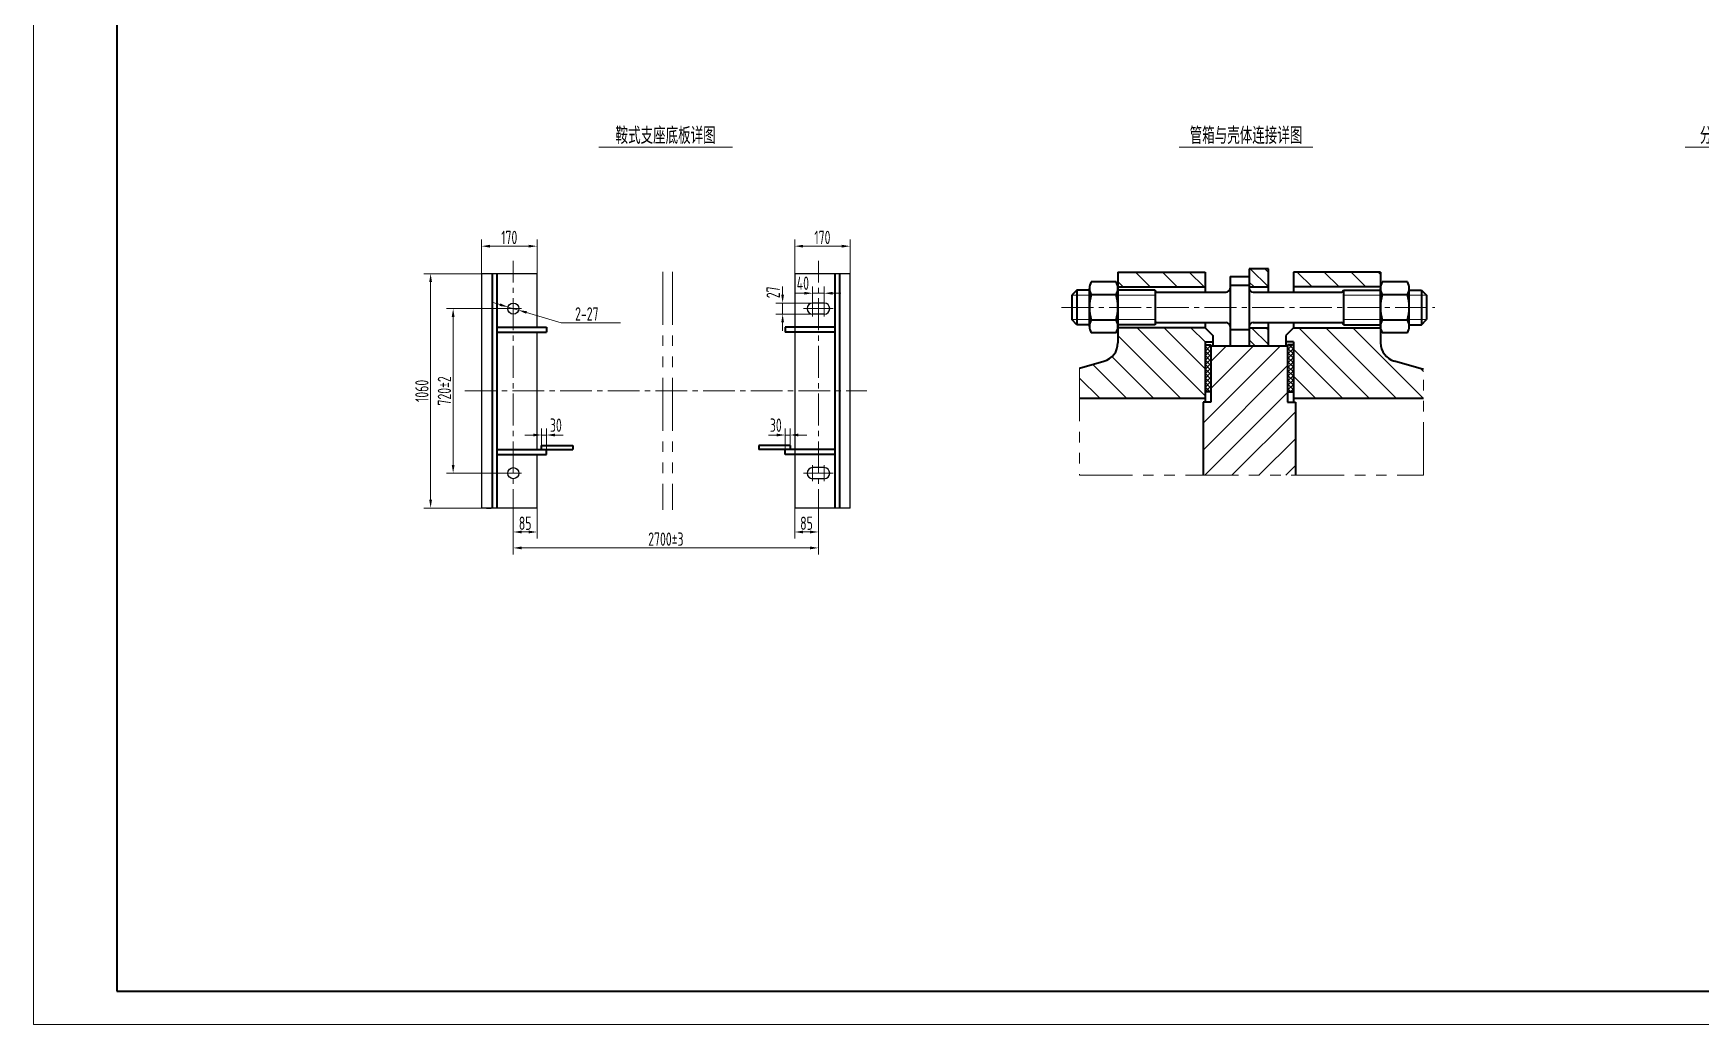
# Model space of a CAD drawing. Header units: millimetres. Extents: x 5765 to 6606, y -201 to 393.
# Drawn here: x 5765 to 6264.8, y -200.6 to 96.4 of the extents above; entities that cross this region are included whole.
import ezdxf
from ezdxf.enums import TextEntityAlignment as Align

# ---------------------------------------------------------------- set-up
doc = ezdxf.new("R2010")
doc.units = ezdxf.units.MM
doc.linetypes.add('CENTER2', pattern=[28.575, 19.05, -3.175, 3.175, -3.175])
doc.linetypes.add('PHANTOM2', pattern=[31.75, 15.875, -3.175, 3.175, -3.175, 3.175, -3.175])
for name, color, linetype, lineweight in [('1粗实线', 7, 'Continuous', 35), ('2细实线', 3, 'Continuous', 13), ('3中心线', 1, 'CENTER2', 13), ('5双点划线', 2, 'PHANTOM2', 13), ('6剖面线', 6, 'Continuous', 13), ('7文本', 2, 'Continuous', 13), ('8标注', 3, 'Continuous', 13), ('9图表', 4, 'Continuous', 13)]:
    doc.layers.add(name, color=color, linetype=linetype, lineweight=lineweight)
doc.styles.add('lanpec', font='bpec_e.shx', dxfattribs={"width": 0.75, "bigfont": 'hztxt.shx'})
doc.styles.add('lanpec-dim', font='bpec_e.shx', dxfattribs={"width": 0.75})
doc.dimstyles.new('lanpec', dxfattribs={"dimtxt": 4, "dimasz": 2.5, "dimexe": 2, "dimexo": 0, "dimtad": 1, "dimdsep": 46, "dimtxsty": 'lanpec-dim', "dimcen": 2.5, "dimclrd": 256, "dimclre": 256, "dimclrt": 256, "dimazin": 0, "dimtfac": 1, "dimtmove": 0, "dimatfit": 3, "dimfxl": 1, "dimlwd": -1, "dimlwe": -1, "dimarcsym": 0})
doc.dimstyles.new('lanpec$3', dxfattribs={"dimtxt": 4, "dimasz": 2.5, "dimexe": 2, "dimexo": 0, "dimtad": 1, "dimtih": 1, "dimtoh": 1, "dimdsep": 46, "dimtxsty": 'lanpec-dim', "dimcen": 2.5, "dimclrd": 256, "dimclre": 256, "dimclrt": 256, "dimazin": 0, "dimtfac": 1, "dimtmove": 0, "dimatfit": 3, "dimfxl": 1, "dimlwd": -1, "dimlwe": -1, "dimarcsym": 0})
pattern_1 = [(135, (5405.081, 1442.5714), (-4.041115, -4.041115), [])]
pattern_2 = [(45, (5405.081, 1442.5714), (-0.6735192, 0.6735192), []), (135, (5405.081, 1442.5714), (-0.6735192, -0.6735192), [])]

# ---------------------------------------------------------------- blocks, each defined once
blk = doc.blocks.new('A1')
at = {"layer": '1粗实线'}
blk.add_lwpolyline([(-816, 10), (-10, 10), (-10, 584), (-816, 584)], close=True, dxfattribs=at)
at = {"layer": '9图表'}
blk.add_lwpolyline([(-841, 0), (0, 0), (0, 594), (-841, 594)], close=True, dxfattribs=at)
blk = doc.blocks.new('*D25')
at = {"layer": '8标注', "transparency": 16777216}
for p, q in [((5899.36, 24.44), (5899.36, 34.68)), ((5901.86, 32.68), (5913.5, 32.68)), ((5916, 24.44), (5916, 34.68))]:
    blk.add_line(p, q, dxfattribs=at)
for points in [[(5901.86, 33.09), (5901.86, 32.26), (5899.36, 32.68)], [(5913.5, 33.09), (5913.5, 32.26), (5916, 32.68)]]:
    blk.add_solid(points, dxfattribs=at)
at = {"layer": 'Defpoints', "color": 0, "transparency": 16777216}
for p in [(5916, 32.68), (5899.36, 24.44), (5916, 24.44)]:
    blk.add_point(p, dxfattribs=at)
at = {"layer": '8标注', "transparency": 16777216, "insert": (5907.68, 35.3), "char_height": 4, "attachment_point": 5, "style": 'lanpec-dim'}
blk.add_mtext('170', dxfattribs=at)
blk = doc.blocks.new('*D49')
at = {"layer": '8标注', "transparency": 16777216}
for p, q in [((5993.23, 24.44), (5993.23, 34.68)), ((5995.73, 32.68), (6007.36, 32.68)), ((6009.86, 24.44), (6009.86, 34.68))]:
    blk.add_line(p, q, dxfattribs=at)
for points in [[(5995.73, 33.09), (5995.73, 32.26), (5993.23, 32.68)], [(6007.36, 33.09), (6007.36, 32.26), (6009.86, 32.68)]]:
    blk.add_solid(points, dxfattribs=at)
at = {"layer": 'Defpoints', "color": 0, "transparency": 16777216}
for p in [(6009.86, 32.68), (5993.23, 24.44), (6009.86, 24.44)]:
    blk.add_point(p, dxfattribs=at)
at = {"layer": '8标注', "transparency": 16777216, "insert": (6001.54, 35.3), "char_height": 4, "attachment_point": 5, "style": 'lanpec-dim'}
blk.add_mtext('170', dxfattribs=at)
blk = doc.blocks.new('*D26')
at = {"layer": '8标注', "transparency": 16777216}
for p, q in [((5908.88, -49.61), (5908.88, -59.73)), ((6000.34, -49.61), (6000.34, -59.73)), ((5911.38, -57.73), (5997.84, -57.73))]:
    blk.add_line(p, q, dxfattribs=at)
for points in [[(5911.38, -57.31), (5911.38, -58.15), (5908.88, -57.73)], [(5997.84, -57.31), (5997.84, -58.15), (6000.34, -57.73)]]:
    blk.add_solid(points, dxfattribs=at)
at = {"layer": 'Defpoints', "color": 0, "transparency": 16777216}
for p in [(5908.88, -49.61), (6000.34, -49.61), (6000.34, -57.73)]:
    blk.add_point(p, dxfattribs=at)
at = {"layer": '8标注', "transparency": 16777216, "insert": (5954.61, -55.1), "char_height": 4, "width": 3.1429, "attachment_point": 5, "style": 'lanpec-dim'}
blk.add_mtext('2700%%P3', dxfattribs=at)
blk = doc.blocks.new('*D27')
at = {"layer": '8标注', "transparency": 16777216}
for p, q in [((5989.61, 18.14), (5989.61, 20.64)), ((5998.61, 15.64), (5987.61, 15.64)), ((5989.61, 15.64), (5989.61, 12.32)), ((5998.61, 12.32), (5987.61, 12.32)), ((5989.61, 9.82), (5989.61, 7.32))]:
    blk.add_line(p, q, dxfattribs=at)
for points in [[(5989.2, 18.14), (5990.03, 18.14), (5989.61, 15.64)], [(5989.2, 9.82), (5990.03, 9.82), (5989.61, 12.32)]]:
    blk.add_solid(points, dxfattribs=at)
at = {"layer": 'Defpoints', "color": 0, "transparency": 16777216}
for p in [(5998.61, 15.64), (5989.61, 12.32), (5998.61, 12.32)]:
    blk.add_point(p, dxfattribs=at)
at = {"layer": '8标注', "transparency": 16777216, "insert": (5986.78, 18.86), "char_height": 4, "attachment_point": 5, "rotation": 90, "style": 'lanpec-dim'}
blk.add_mtext('27', dxfattribs=at)
blk = doc.blocks.new('*D28')
at = {"layer": '8标注', "transparency": 16777216}
for p, q in [((5998.61, 15.64), (5998.61, 20.58)), ((6002.08, 15.64), (6002.08, 20.58)), ((5996.11, 18.58), (5993.61, 18.58)), ((6002.08, 18.58), (5998.61, 18.58)), ((6004.58, 18.58), (6007.08, 18.58))]:
    blk.add_line(p, q, dxfattribs=at)
for points in [[(5996.11, 19), (5996.11, 18.16), (5998.61, 18.58)], [(6004.58, 19), (6004.58, 18.16), (6002.08, 18.58)]]:
    blk.add_solid(points, dxfattribs=at)
at = {"layer": 'Defpoints', "color": 0, "transparency": 16777216}
for p in [(5998.61, 18.58), (5998.61, 15.64), (6002.08, 15.64)]:
    blk.add_point(p, dxfattribs=at)
at = {"layer": '8标注', "transparency": 16777216, "insert": (5995.69, 21.58), "char_height": 4, "attachment_point": 5, "style": 'lanpec-dim'}
blk.add_mtext('40', dxfattribs=at)
blk = doc.blocks.new('*D29')
at = {"layer": '8标注', "transparency": 16777216}
for p, q in [((5906.39, 13.98), (5888.86, 13.98)), ((5890.86, 11.48), (5890.86, -32.84)), ((5906.39, -35.34), (5888.86, -35.34))]:
    blk.add_line(p, q, dxfattribs=at)
for points in [[(5890.44, 11.48), (5891.28, 11.48), (5890.86, 13.98)], [(5890.44, -32.84), (5891.28, -32.84), (5890.86, -35.34)]]:
    blk.add_solid(points, dxfattribs=at)
at = {"layer": 'Defpoints', "color": 0, "transparency": 16777216}
for p in [(5906.39, 13.98), (5890.86, -35.34), (5906.39, -35.34)]:
    blk.add_point(p, dxfattribs=at)
at = {"layer": '8标注', "transparency": 16777216, "insert": (5888.24, -10.68), "char_height": 4, "width": 3.1429, "attachment_point": 5, "rotation": 90, "style": 'lanpec-dim'}
blk.add_mtext('720±2', dxfattribs=at)
blk = doc.blocks.new('*D30')
at = {"layer": '8标注', "transparency": 16777216}
for p, q in [((5899.36, 24.44), (5882.1, 24.44)), ((5884.1, -43.3), (5884.1, 21.94)), ((5899.36, -45.8), (5882.1, -45.8))]:
    blk.add_line(p, q, dxfattribs=at)
for points in [[(5883.69, 21.94), (5884.52, 21.94), (5884.1, 24.44)], [(5883.69, -43.3), (5884.52, -43.3), (5884.1, -45.8)]]:
    blk.add_solid(points, dxfattribs=at)
at = {"layer": 'Defpoints', "color": 0, "transparency": 16777216}
for p in [(5884.1, 24.44), (5899.36, 24.44), (5899.36, -45.8)]:
    blk.add_point(p, dxfattribs=at)
at = {"layer": '8标注', "transparency": 16777216, "insert": (5881.48, -10.68), "char_height": 4, "attachment_point": 5, "rotation": 90, "style": 'lanpec-dim'}
blk.add_mtext('1060', dxfattribs=at)
blk = doc.blocks.new('*D31')
at = {"layer": '8标注', "transparency": 16777216}
for p, q in [((5908.88, -45.8), (5908.88, -54.95)), ((5916, -45.8), (5916, -54.95)), ((5911.38, -52.95), (5913.5, -52.95))]:
    blk.add_line(p, q, dxfattribs=at)
for points in [[(5911.38, -52.54), (5911.38, -53.37), (5908.88, -52.95)], [(5913.5, -52.54), (5913.5, -53.37), (5916, -52.95)]]:
    blk.add_solid(points, dxfattribs=at)
at = {"layer": 'Defpoints', "color": 0, "transparency": 16777216}
for p in [(5908.88, -45.8), (5916, -45.8), (5916, -52.95)]:
    blk.add_point(p, dxfattribs=at)
at = {"layer": '8标注', "transparency": 16777216, "insert": (5912.44, -50.33), "char_height": 4, "attachment_point": 5, "style": 'lanpec-dim'}
blk.add_mtext('85', dxfattribs=at)
blk = doc.blocks.new('*D32')
at = {"layer": '8标注', "transparency": 16777216}
for p, q in [((5993.23, -45.8), (5993.23, -54.95)), ((6000.34, -45.8), (6000.34, -54.95)), ((5997.84, -52.95), (5995.73, -52.95))]:
    blk.add_line(p, q, dxfattribs=at)
for points in [[(5995.73, -52.54), (5995.73, -53.37), (5993.23, -52.95)], [(5997.84, -52.54), (5997.84, -53.37), (6000.34, -52.95)]]:
    blk.add_solid(points, dxfattribs=at)
at = {"layer": 'Defpoints', "color": 0, "transparency": 16777216}
for p in [(5993.23, -45.8), (6000.34, -45.8), (5993.23, -52.95)]:
    blk.add_point(p, dxfattribs=at)
at = {"layer": '8标注', "transparency": 16777216, "insert": (5996.78, -50.33), "char_height": 4, "attachment_point": 5, "style": 'lanpec-dim'}
blk.add_mtext('85', dxfattribs=at)
blk = doc.blocks.new('*D50')
at = {"layer": '8标注', "transparency": 16777216}
for p, q in [((5904.89, 15.16), (5902.49, 15.86)), ((5907.29, 14.45), (5910.48, 13.51)), ((5923.23, 9.75), (5912.87, 12.81)), ((5936.64, 9.75), (5923.23, 9.75))]:
    blk.add_line(p, q, dxfattribs=at)
for points in [[(5905, 15.56), (5904.77, 14.76), (5907.29, 14.45)], [(5912.99, 13.2), (5912.76, 12.41), (5910.48, 13.51)]]:
    blk.add_solid(points, dxfattribs=at)
at = {"layer": 'Defpoints', "color": 0, "transparency": 16777216}
for p in [(5907.29, 14.45), (5910.48, 13.51)]:
    blk.add_point(p, dxfattribs=at)
at = {"layer": '8标注', "transparency": 16777216, "insert": (5930.93, 12.38), "char_height": 4, "attachment_point": 5, "style": 'lanpec-dim'}
blk.add_mtext('2-27', dxfattribs=at)
blk = doc.blocks.new('*D51')
at = {"layer": '8标注', "transparency": 16777216}
for p, q in [((5914.87, -23.9), (5912.37, -23.9)), ((5917.37, -26.99), (5917.37, -21.9)), ((5917.37, -23.9), (5918.86, -23.9)), ((5918.86, -28.26), (5918.86, -21.9)), ((5921.36, -23.9), (5923.86, -23.9))]:
    blk.add_line(p, q, dxfattribs=at)
for points in [[(5914.87, -23.48), (5914.87, -24.32), (5917.37, -23.9)], [(5921.36, -23.48), (5921.36, -24.32), (5918.86, -23.9)]]:
    blk.add_solid(points, dxfattribs=at)
at = {"layer": 'Defpoints', "color": 0, "transparency": 16777216}
for p in [(5918.86, -23.9), (5917.37, -26.99), (5918.86, -28.26)]:
    blk.add_point(p, dxfattribs=at)
at = {"layer": '8标注', "transparency": 16777216, "insert": (5921.65, -20.95), "char_height": 4, "attachment_point": 5, "style": 'lanpec-dim'}
blk.add_mtext('30', dxfattribs=at)
blk = doc.blocks.new('*D33')
at = {"layer": '8标注', "transparency": 16777216}
for p, q in [((5987.86, -23.9), (5985.36, -23.9)), ((5990.36, -28.26), (5990.36, -21.9)), ((5991.85, -23.9), (5990.36, -23.9)), ((5991.85, -26.99), (5991.85, -21.9)), ((5994.35, -23.9), (5996.85, -23.9))]:
    blk.add_line(p, q, dxfattribs=at)
for points in [[(5987.86, -23.48), (5987.86, -24.32), (5990.36, -23.9)], [(5994.35, -23.48), (5994.35, -24.32), (5991.85, -23.9)]]:
    blk.add_solid(points, dxfattribs=at)
at = {"layer": 'Defpoints', "color": 0, "transparency": 16777216}
for p in [(5990.36, -23.9), (5990.36, -28.26), (5991.85, -26.99)]:
    blk.add_point(p, dxfattribs=at)
at = {"layer": '8标注', "transparency": 16777216, "insert": (5987.57, -20.95), "char_height": 4, "attachment_point": 5, "style": 'lanpec-dim'}
blk.add_mtext('30', dxfattribs=at)
blk = doc.blocks.new('*U61')
at = {"layer": '2细实线'}
blk.add_line((-20, 0), (20, 0), dxfattribs=at)
at = {"layer": '7文本', "style": 'lanpec', "width": 0.75}
for tag, height, p in [('节点图名称', 5, (0, 3.5)), ('比例', 4, (0, -3.25))]:
    blk.add_attdef(tag, text='', height=height, dxfattribs=at).set_placement(p, align=Align.MIDDLE_CENTER)
blk = doc.blocks.new('*U62')
at = {"layer": '2细实线'}
blk.add_line((-25, 0), (25, 0), dxfattribs=at)
at = {"layer": '7文本', "style": 'lanpec', "width": 0.75}
for tag, height, p in [('节点图名称', 5, (0, 3.5)), ('比例', 4, (0, -3.25))]:
    blk.add_attdef(tag, text='', height=height, dxfattribs=at).set_placement(p, align=Align.MIDDLE_CENTER)

msp = doc.modelspace()

# ---------------------------------------------------------------- hatches: boundary and pattern name
at = {"layer": '6剖面线', "ltscale": 0.5}
h = msp.add_hatch(dxfattribs=at)
h.set_pattern_fill('ANSI31', color=256, scale=0.96, angle=90, style=0)
h.set_pattern_definition([(135, (-8409.9608, -2581.6348), (-2.1552615, -2.1552615), [])])
h.paths.add_polyline_path([(6135.23, 25.866), (6129.47, 25.866), (6129.47, 20.451), (6135.23, 20.451)])
h.paths.add_polyline_path([(6135.23, 8.24), (6129.47, 8.24), (6129.47, 2.864), (6135.23, 2.864)])
h = msp.add_hatch(dxfattribs=at)
h.set_pattern_fill('ANSI31', color=256, scale=1.8, angle=90, style=0)
h.set_pattern_definition(pattern_1)
h.paths.add_polyline_path([(6116.222, 20.451), (6116.222, 24.906), (6090.11, 24.906), (6090.11, 20.451)])
edge = h.paths.add_edge_path()
edge.add_line((6116.222, 4.016), (6118.526, 4.016))
edge.add_line((6118.526, 4.016), (6118.526, 5.936))
edge.add_line((6118.526, 5.936), (6116.222, 8.24))
edge.add_line((6116.222, 8.24), (6090.11, 8.24))
edge.add_line((6090.11, 8.24), (6090.11, 3.753))
edge.add_arc((6084.35, 3.753), 5.76, 285.9454, 360, ccw=False)
edge.add_line((6085.933, -1.786), (6078.583, -3.885))
edge.add_line((6078.583, -3.885), (6078.583, -12.88))
edge.add_line((6078.583, -12.88), (6116.222, -12.88))
edge.add_line((6116.222, -12.88), (6116.222, 4.016))
h = msp.add_hatch(dxfattribs=at)
h.set_pattern_fill('ANSI31', color=256, scale=1.8, angle=90, style=0)
h.set_pattern_definition(pattern_1)
h.paths.add_polyline_path([(6173.008, -1.786, -0.3348603), (6168.83, 3.753), (6168.83, 8.24), (6142.718, 8.24), (6140.414, 5.936), (6140.414, 4.016), (6142.718, 4.016), (6142.718, -12.88), (6181.675, -12.88), (6181.675, -4.262)])
h.paths.add_polyline_path([(6142.718, 24.906), (6142.718, 20.451), (6168.83, 20.451), (6168.83, 24.906)])
at = {"layer": '6剖面线'}
h = msp.add_hatch(dxfattribs=at)
h.set_pattern_fill('ANSI31', color=256, scale=1.8, angle=180, style=0)
h.set_pattern_definition([(225, (6117.1764, -18.783), (4.0411, -4.0411), [])])
h.paths.add_polyline_path([(6117.95, 2.864), (6117.95, -14.056), (6116.798, -14.056), (6117.95, -35.92), (6143.294, -35.92), (6143.294, -14.056), (6140.99, -14.056), (6140.99, 2.864)])
h.paths.add_polyline_path([(6116.798, -14.056), (6115.646, -14.056), (6115.646, -35.92), (6117.95, -35.92)])
at = {"layer": '6剖面线', "ltscale": 0.5}
h = msp.add_hatch(dxfattribs=at)
h.set_pattern_fill('ANSI37', color=256, scale=0.3, style=0)
h.set_pattern_definition(pattern_2)
h.paths.add_polyline_path([(6116.222, -10.96), (6117.95, -10.96), (6117.95, 3.12), (6116.222, 3.12)])
h = msp.add_hatch(dxfattribs=at)
h.set_pattern_fill('ANSI37', color=256, scale=0.3, style=0)
h.set_pattern_definition(pattern_2)
h.paths.add_polyline_path([(6142.718, 3.12), (6140.99, 3.12), (6140.99, -10.96), (6142.718, -10.96)])

# ---------------------------------------------------------------- linework, layer by layer
for p, q in [((5915.997, 24.438), (5899.365, 24.438)), ((5899.365, 24.438), (5899.365, -45.796)), ((5915.997, 8.39), (5915.997, 24.438)), ((6009.858, 24.438), (5993.226, 24.438)), ((5993.226, 24.438), (5993.226, -45.796)), ((6009.858, -45.796), (6009.858, 24.438)), ((6002.076, 15.644), (5998.608, 15.644)), ((6002.076, 12.318), (5998.608, 12.318)), ((5915.997, -28.263), (5915.997, 6.905)), ((5915.997, -45.796), (5915.997, -29.748)), ((6002.076, -33.676), (5998.608, -33.676)), ((6002.076, -37.002), (5998.608, -37.002)), ((5915.997, -45.796), (5899.365, -45.796)), ((5900.805, -45.796), (5902.245, -45.796)), ((6009.858, -45.796), (5993.226, -45.796))]:
    msp.add_line(p, q)
at = {"ltscale": 2}
for centre in [(5908.881, 13.981), (5908.881, -35.339)]:
    msp.add_circle(centre, 1.663, dxfattribs=at)
for centre, start, end in [((5998.608, 13.981), 90, 270), ((6002.076, 13.981), 270, 90), ((5998.608, -35.339), 90, 270), ((6002.076, -35.339), 270, 90)]:
    msp.add_arc(centre, 1.663, start, end)
at = {"layer": '1粗实线'}
for p, q in [((6135.23, 25.866), (6129.47, 25.866)), ((6129.47, 25.866), (6129.47, 2.864)), ((6135.23, 18.915), (6135.23, 25.866)), ((5902.591, 24.438), (5902.591, -45.796)), ((5903.953, 24.438), (5903.953, -45.796)), ((6005.27, 24.438), (6005.27, -45.796)), ((6006.632, 24.438), (6006.632, -45.796)), ((6081.547, 8.643), (6081.547, 20.048)), ((6089.577, 21.949), (6082.08, 21.949)), ((6090.11, 24.906), (6116.222, 24.906)), ((6090.11, 24.906), (6090.11, 3.753)), ((6090.11, 20.451), (6116.222, 20.451)), ((6090.11, 8.643), (6090.11, 20.048)), ((6116.222, 24.906), (6116.222, 18.915)), ((6123.71, 23.562), (6129.47, 23.562)), ((6123.71, 23.562), (6123.71, 2.864)), ((6123.71, 20.961), (6129.47, 20.961)), ((6129.47, 20.451), (6135.23, 20.451)), ((6129.47, 20.067), (6129.47, 20.106)), ((6168.83, 24.906), (6142.718, 24.906)), ((6142.718, 24.906), (6142.718, 18.915)), ((6168.83, 20.451), (6142.718, 20.451)), ((6168.83, 24.906), (6168.83, 3.753)), ((6168.83, 8.643), (6168.83, 20.048)), ((6176.922, 21.949), (6169.302, 21.949)), ((6177.394, 8.643), (6177.394, 20.048)), ((6077.822, 19.53), (6076.286, 17.994)), ((6076.286, 17.994), (6076.286, 10.698)), ((6081.547, 19.53), (6077.822, 19.53)), ((6077.822, 19.53), (6077.822, 9.162)), ((6089.577, 18.147), (6082.08, 18.147)), ((6101.246, 19.53), (6090.11, 19.53)), ((6101.246, 19.53), (6101.246, 9.162)), ((6101.246, 19.53), (6101.246, 19.491)), ((6101.822, 18.915), (6122.558, 18.915)), ((6130.622, 18.915), (6157.118, 18.915)), ((6157.694, 19.53), (6168.83, 19.53)), ((6157.694, 19.53), (6157.694, 9.162)), ((6157.694, 19.53), (6157.694, 19.491)), ((6176.922, 18.147), (6169.302, 18.147)), ((6177.394, 19.53), (6181.118, 19.53)), ((6181.118, 19.53), (6182.654, 17.994)), ((6181.118, 19.53), (6181.118, 9.162)), ((6182.654, 17.994), (6182.654, 10.698)), ((6077.822, 9.162), (6076.286, 10.698)), ((6089.577, 10.544), (6082.08, 10.544)), ((6176.922, 10.544), (6169.302, 10.544)), ((6181.118, 9.162), (6182.654, 10.698)), ((5903.953, 8.39), (5918.862, 8.39)), ((5903.953, 6.905), (5918.862, 6.905)), ((5918.862, 8.39), (5918.862, 6.905)), ((6005.27, 8.39), (5990.36, 8.39)), ((5990.36, 8.39), (5990.36, 6.905)), ((6005.27, 6.905), (5990.36, 6.905)), ((6081.547, 9.162), (6077.822, 9.162)), ((6089.577, 6.742), (6082.08, 6.742)), ((6101.246, 9.162), (6090.11, 9.162)), ((6116.222, 8.24), (6090.11, 8.24)), ((6101.822, 9.776), (6122.558, 9.776)), ((6116.222, 9.776), (6116.222, 8.24)), ((6116.222, 8.24), (6118.526, 5.936)), ((6118.526, 5.936), (6118.526, 2.864)), ((6123.71, 7.73), (6129.47, 7.73)), ((6129.47, 8.24), (6135.23, 8.24)), ((6130.622, 9.776), (6157.118, 9.776)), ((6135.23, 2.864), (6135.23, 9.776)), ((6142.718, 8.24), (6140.414, 5.936)), ((6140.414, 5.936), (6140.414, 2.864)), ((6142.718, 9.776), (6142.718, 8.24)), ((6142.718, 8.24), (6168.83, 8.24)), ((6157.694, 9.162), (6168.83, 9.162)), ((6176.922, 6.742), (6169.302, 6.742)), ((6177.394, 9.162), (6181.118, 9.162)), ((6116.222, 4.016), (6118.526, 4.016)), ((6116.222, 4.016), (6116.222, -14.056)), ((6116.222, 3.12), (6117.95, 3.12)), ((6117.95, 3.12), (6117.95, -14.056)), ((6117.95, 3.056), (6117.95, -10.96)), ((6117.95, 2.864), (6140.99, 2.864)), ((6142.718, 4.016), (6140.414, 4.016)), ((6142.718, 3.12), (6140.99, 3.12)), ((6140.99, 3.12), (6140.99, -10.96)), ((6140.99, 3.056), (6140.99, -14.056)), ((6142.718, 4.016), (6142.718, -14.056)), ((6078.583, -3.885), (6085.933, -1.786)), ((6181.675, -4.262), (6173.008, -1.786)), ((6078.583, -12.88), (6116.222, -12.88)), ((6117.95, -14.056), (6115.646, -14.056)), ((6115.646, -14.056), (6115.646, -35.92)), ((6117.95, -10.96), (6116.222, -10.96)), ((6140.99, -10.96), (6142.718, -10.96)), ((6140.99, -14.056), (6143.294, -14.056)), ((6142.718, -12.88), (6181.675, -12.88)), ((6143.294, -14.056), (6143.294, -35.92)), ((5903.953, -28.263), (5918.862, -28.263)), ((5903.953, -29.748), (5918.862, -29.748)), ((5916.693, -28.263), (5926.704, -28.263)), ((5917.37, -28.263), (5917.37, -26.995)), ((5917.37, -26.995), (5926.704, -26.995)), ((5918.862, -29.748), (5918.862, -28.263)), ((5926.704, -26.995), (5926.704, -28.263)), ((5991.853, -26.995), (5982.519, -26.995)), ((5982.519, -26.995), (5982.519, -28.263)), ((5992.53, -28.263), (5982.519, -28.263)), ((6005.27, -28.263), (5990.36, -28.263)), ((5990.36, -29.748), (5990.36, -28.263)), ((6005.27, -29.748), (5990.36, -29.748)), ((5991.853, -26.995), (5991.853, -28.263))]:
    msp.add_line(p, q, dxfattribs=at)
for centre, radius, start, end in [((6085.203, 20.048), 3.656, 148.67241, 211.32759), ((6086.455, 20.048), 3.656, 328.67241, 31.32759), ((6122.558, 20.067), 1.152, 270, 0), ((6130.622, 20.067), 1.152, 180, 270), ((6172.895, 20.048), 4.065, 152.12072, 207.87928), ((6173.329, 20.048), 4.065, 332.12072, 27.87928), ((6095.371, 14.346), 13.824, 164.03799, 195.96201), ((6076.286, 14.346), 13.824, 344.03799, 15.96201), ((6101.822, 19.491), 0.576, 180, 270), ((6157.118, 19.491), 0.576, 270, 0), ((6184.382, 14.346), 15.552, 165.851, 194.149), ((6161.842, 14.346), 15.552, 345.851, 14.149), ((6085.203, 8.643), 3.656, 148.67241, 211.32759), ((6086.455, 8.643), 3.656, 328.67241, 31.32759), ((6172.895, 8.643), 4.065, 152.12072, 207.87928), ((6173.329, 8.643), 4.065, 332.12072, 27.87928), ((6101.822, 9.2), 0.576, 90, 180), ((6122.558, 8.624), 1.152, 0, 90), ((6130.622, 8.624), 1.152, 90, 180), ((6157.118, 9.2), 0.576, 0, 90), ((6084.35, 3.753), 5.76, 285.9454, 0), ((6174.59, 3.753), 5.76, 180, 254.0546)]:
    msp.add_arc(centre, radius, start, end, dxfattribs=at)
at = {"layer": '2细实线'}
for p, q in [((6076.286, 17.994), (6081.547, 17.994)), ((6090.11, 17.994), (6101.246, 17.994)), ((6168.83, 17.994), (6157.694, 17.994)), ((6182.654, 17.994), (6177.394, 17.994)), ((6076.286, 10.698), (6081.547, 10.698)), ((6090.11, 10.698), (6101.246, 10.698)), ((6168.83, 10.698), (6157.694, 10.698)), ((6182.654, 10.698), (6177.394, 10.698)), ((5934.968, 9.755), (5940.975, 9.755))]:
    msp.add_line(p, q, dxfattribs=at)
at = {"layer": '3中心线', "ltscale": 0.5}
for p, q in [((5908.881, -49.608), (5908.881, 28.25)), ((6000.342, -49.608), (6000.342, 28.25)), ((6073.24, 14.346), (6185.074, 14.346)), ((5894.365, -10.679), (6014.858, -10.679))]:
    msp.add_line(p, q, dxfattribs=at)
at = {"layer": '3中心线'}
for p, q in [((5998.608, 11.577), (5998.608, 16.385)), ((6002.076, 11.577), (6002.076, 16.385)), ((5911.375, 13.981), (5906.386, 13.981)), ((5995.893, 13.981), (6004.791, 13.981)), ((5998.608, -32.935), (5998.608, -37.743)), ((6002.076, -32.935), (6002.076, -37.743)), ((5911.375, -35.339), (5906.386, -35.339)), ((5995.893, -35.339), (6004.791, -35.339))]:
    msp.add_line(p, q, dxfattribs=at)
at = {"layer": '5双点划线'}
for p, q in [((5953.739, 25.007), (5953.739, -46.365)), ((5956.596, 25.007), (5956.596, -46.365)), ((6078.583, -3.885), (6078.583, -35.92)), ((6181.675, -35.92), (6181.675, -4.262)), ((6078.583, -35.92), (6181.675, -35.92))]:
    msp.add_line(p, q, dxfattribs=at)

# ---------------------------------------------------------------- block references
for name, p, values in [('*U61', (5954.54, 62.31), {'节点图名称': '鞍式支座底板详图'}), ('*U61', (6128.51, 62.31), {'节点图名称': '管箱与壳体连接详图'}), ('*U62', (6285.16, 62.31), {'节点图名称': '分程隔板与管板连接详图'})]:
    msp.add_blockref(name, p).add_auto_attribs(values)
at = {"layer": '2细实线'}
msp.add_blockref('A1', (6606.028, -200.559), dxfattribs=at)

# ---------------------------------------------------------------- dimensions: what is measured, and where the dimension line sits
at = {"layer": '8标注'}
for base, p1, p2, text, picture, middle in [((5915.997, 32.677), (5899.365, 24.438), (5915.997, 24.438), '170', '*D25', (5907.681, 35.302)), ((6009.858, 32.677), (5993.226, 24.438), (6009.858, 24.438), '170', '*D49', (6001.542, 35.302)), ((6000.342, -57.73), (5908.881, -49.608), (6000.342, -49.608), '2700%%P3', '*D26', (5954.611, -55.105)), ((5993.226, -52.955), (6000.342, -45.796), (5993.226, -45.796), '85', '*D32', (5996.784, -50.33))]:
    dim = msp.add_linear_dim(base=base, p1=p1, p2=p2, text=text, dimstyle='lanpec', dxfattribs=at)
    dim.commit()
    dim.dimension.update_dxf_attribs({"geometry": picture, "text_midpoint": middle})
for base, p1, p2, angle, text, picture, middle in [((5884.104, 24.438), (5899.365, -45.796), (5899.365, 24.438), 90, '1060', '*D30', (5881.479, -10.679)), ((5890.861, -35.339), (5906.386, 13.981), (5906.386, -35.339), 90, '720±2', '*D29', (5888.236, -10.679)), ((5915.997, -52.955), (5908.881, -45.796), (5915.997, -45.796), 180, '85', '*D31', (5912.439, -50.33))]:
    dim = msp.add_linear_dim(base=base, p1=p1, p2=p2, angle=angle, text=text, dimstyle='lanpec', dxfattribs=at)
    dim.commit()
    dim.dimension.update_dxf_attribs({"geometry": picture, "text_midpoint": middle})
for base, p1, p2, angle, text, picture, middle in [((5989.612, 12.318), (5998.608, 15.644), (5998.608, 12.318), 90, '27', '*D27', (5986.783, 18.863)), ((5998.608, 18.581), (6002.076, 15.644), (5998.608, 15.644), 180, '40', '*D28', (5995.686, 21.584)), ((5990.36, -23.899), (5991.853, -26.995), (5990.36, -28.263), 180, '30', '*D33', (5987.572, -20.949))]:
    dim = msp.add_linear_dim(base=base, p1=p1, p2=p2, angle=angle, text=text, dimstyle='lanpec', override={"dimtmove": 2}, dxfattribs=at)
    dim.commit()
    dim.dimension.update_dxf_attribs({"geometry": picture, "text_midpoint": middle, "dimtype": 160})
dim = msp.add_diameter_dim_2p(p1=(5907.285, 14.451), p2=(5910.476, 13.511), text='2-27', dimstyle='lanpec$3', dxfattribs=at)
dim.commit()
dim.dimension.update_dxf_attribs({"geometry": '*D50', "text_midpoint": (5930.928, 9.755), "dimtype": 163})
dim = msp.add_linear_dim(base=(5918.862, -23.899), p1=(5917.37, -26.995), p2=(5918.862, -28.263), text='30', dimstyle='lanpec', override={"dimtmove": 2}, dxfattribs=at)
dim.commit()
dim.dimension.update_dxf_attribs({"geometry": '*D51', "text_midpoint": (5921.65, -20.949), "dimtype": 160})

doc.saveas('drawing.dxf')
